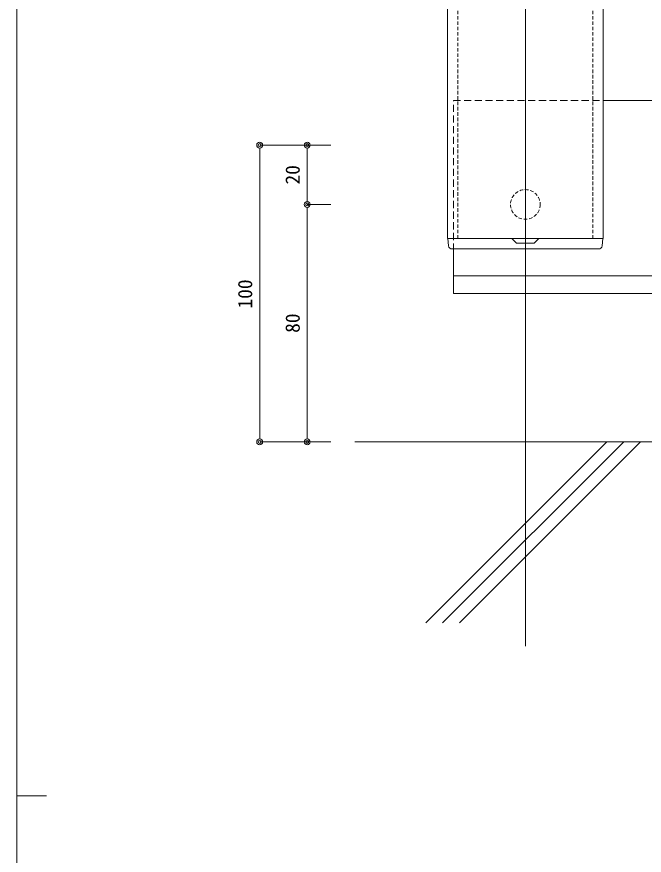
# Model space of a CAD drawing. Units: millimetres on the paper. Extents: x -401 to 401, y -279 to 279.
# Drawn here: x -400.7 to -295, y -129.3 to 11.9 of the extents above; entities that cross this region are included whole.
import ezdxf
from ezdxf.enums import TextEntityAlignment as Align

# ---------------------------------------------------------------- set-up
doc = ezdxf.new("R2010")
doc.units = ezdxf.units.MM
doc.linetypes.add('DASHED1', pattern=[1.8, 1.2, -0.6])
for name, color, linetype, lineweight in [('0-0_A-C01-補助線(非印刷)', 4, 'Continuous', 9), ('0-1_0-A01-枠A', 4, 'Continuous', 9), ('0-4_0-A08-芯_他', 4, 'Continuous', 9), ('0-5_A-E01-仕上太線', 4, 'DASHED1', 9), ('0-6_A-D01-RC', 4, 'Continuous', 9), ('0-7_A-C02-ハッチング', 134, 'Continuous', 9), ('0-8_ｱﾙﾐ', 4, 'DASHED1', 9), ('0-A_A-C06-見え掛り_中線', 6, 'Continuous', 9), ('0-C_0', 1, 'Continuous', 9), ('0-E_0-A11-寸法_詳細', 5, 'Continuous', 9), ('1-0_A-C05-見え掛り_細線', 1, 'Continuous', 9)]:
    doc.layers.add(name, color=color, linetype=linetype, lineweight=lineweight)
doc.styles.add('ＭＳ ゴシック', font='')
doc.styles.get('ＭＳ ゴシック').set_extended_font_data('MS Gothic')

# ---------------------------------------------------------------- blocks, each defined once
blk = doc.blocks.new('G$C726F75D7')
at = {"layer": '0-4_0-A08-芯_他'}
blk.add_line((-0.001, 615.839), (-0.001, -68.811), dxfattribs=at)
at = {"layer": '0-5_A-E01-仕上太線', "linetype": 'Continuous'}
for p, q in [((-26.251, 68.5), (-26.251, 275)), ((26.249, 68.5), (26.249, 275)), ((-26.001, 68.5), (25.999, 68.5))]:
    blk.add_line(p, q, dxfattribs=at)
at = {"layer": '0-8_ｱﾙﾐ'}
for p, q in [((-22.751, 68.5), (-22.751, 275)), ((22.749, 68.5), (22.75, 275))]:
    blk.add_line(p, q, dxfattribs=at)
blk.add_circle((-0.001, 80), 5, dxfattribs=at)
at = {"layer": '0-A_A-C06-見え掛り_中線'}
for p, q in [((-26.251, 68.5), (26.249, 68.5)), ((-26.251, 68.5), (-26.05, 68.5)), ((-26.05, 68.5), (-25.84, 66.095)), ((-4.501, 68.5), (-3, 67)), ((2.999, 67), (4.5, 68.5)), ((26.049, 68.5), (25.839, 66.095)), ((26.249, 68.5), (26.049, 68.5)), ((-24.645, 65), (24.644, 65)), ((-3, 67), (2.999, 67))]:
    blk.add_line(p, q, dxfattribs=at)
for centre, start, end in [((-24.645, 66.2), 185.00134, 270), ((24.644, 66.2), 270, 354.9987)]:
    blk.add_arc(centre, 1.2, start, end, dxfattribs=at)
blk = doc.blocks.new('_Dot')
at = {"layer": '0-C_0', "color": 7}
blk.add_line((-0.5, 0), (-1, 0), dxfattribs=at)
for radius in [0.5, 0.25]:
    blk.add_circle((0, 0), radius, dxfattribs=at)

msp = doc.modelspace()

# ---------------------------------------------------------------- linework, layer by layer
at = {"layer": '0-0_A-C01-補助線(非印刷)'}
msp.add_line((-400.667, -119.333), (-395.667, -119.333), dxfattribs=at)
at = {"layer": '0-1_0-A01-枠A'}
msp.add_line((-400.667, 278.667), (-400.667, -278.667), dxfattribs=at)
at = {"layer": '0-5_A-E01-仕上太線'}
msp.add_line((-327.178, -31.677), (2.072, -31.677), dxfattribs=at)
msp.add_lwpolyline([(-327.178, -2.177), (2.072, -2.177), (2.072, -34.677), (-327.178, -34.677)], close=True, dxfattribs=at)
at = {"layer": '0-6_A-D01-RC'}
msp.add_line((-343.778, -59.677), (28.118, -59.677), dxfattribs=at)
at = {"layer": '0-7_A-C02-ハッチング'}
for p, q in [((-331.806, -90.163), (-301.321, -59.677)), ((-328.978, -90.163), (-298.492, -59.677)), ((-326.149, -90.163), (-295.664, -59.677))]:
    msp.add_line(p, q, dxfattribs=at)
at = {"layer": '0-E_0-A11-寸法_詳細'}
for p, q in [((-347.778, -9.677), (-359.778, -9.677)), ((-347.778, -9.677), (-351.778, -9.677)), ((-359.778, -58.677), (-359.778, -10.677)), ((-351.778, -10.677), (-351.778, -18.677)), ((-347.778, -19.677), (-351.778, -19.677)), ((-347.778, -19.677), (-351.778, -19.677)), ((-351.778, -20.677), (-351.778, -58.677)), ((-347.778, -59.677), (-359.778, -59.677)), ((-347.778, -59.677), (-351.778, -59.677))]:
    msp.add_line(p, q, dxfattribs=at)
at = {"layer": '1-0_A-C05-見え掛り_細線'}
for p, q in [((-301.928, -2.177), (-251.928, -2.177)), ((-327.178, -31.677), (2.072, -31.677))]:
    msp.add_line(p, q, dxfattribs=at)
msp.add_lwpolyline([(2.072, -27.177), (2.072, -34.677), (-327.178, -34.677), (-327.178, -27.177)], dxfattribs=at)

# ---------------------------------------------------------------- block references
at = {"layer": '0-5_A-E01-仕上太線', "xscale": 0.5, "yscale": 0.5}
msp.add_blockref('G$C726F75D7', (-315.053, -59.677), dxfattribs=at)
at = {"layer": '0-E_0-A11-寸法_詳細'}
for p, rotation in [((-359.778, -9.677), 90), ((-351.778, -9.677), 90), ((-351.778, -19.677), 270), ((-351.778, -19.677), 90), ((-359.778, -59.677), 270), ((-351.778, -59.677), 270)]:
    msp.add_blockref('_Dot', p, dxfattribs=dict(at, rotation=rotation))

# ---------------------------------------------------------------- texts
at = {"layer": '0-E_0-A11-寸法_詳細', "style": 'ＭＳ ゴシック'}
for s, p in [('20', (-352.315, -16.315)), ('100', (-360.315, -37.21)), ('80', (-352.315, -41.308))]:
    msp.add_text(s, height=2.405, rotation=90, dxfattribs=at).set_placement(p, align=Align.BOTTOM_LEFT)

doc.saveas('drawing.dxf')
